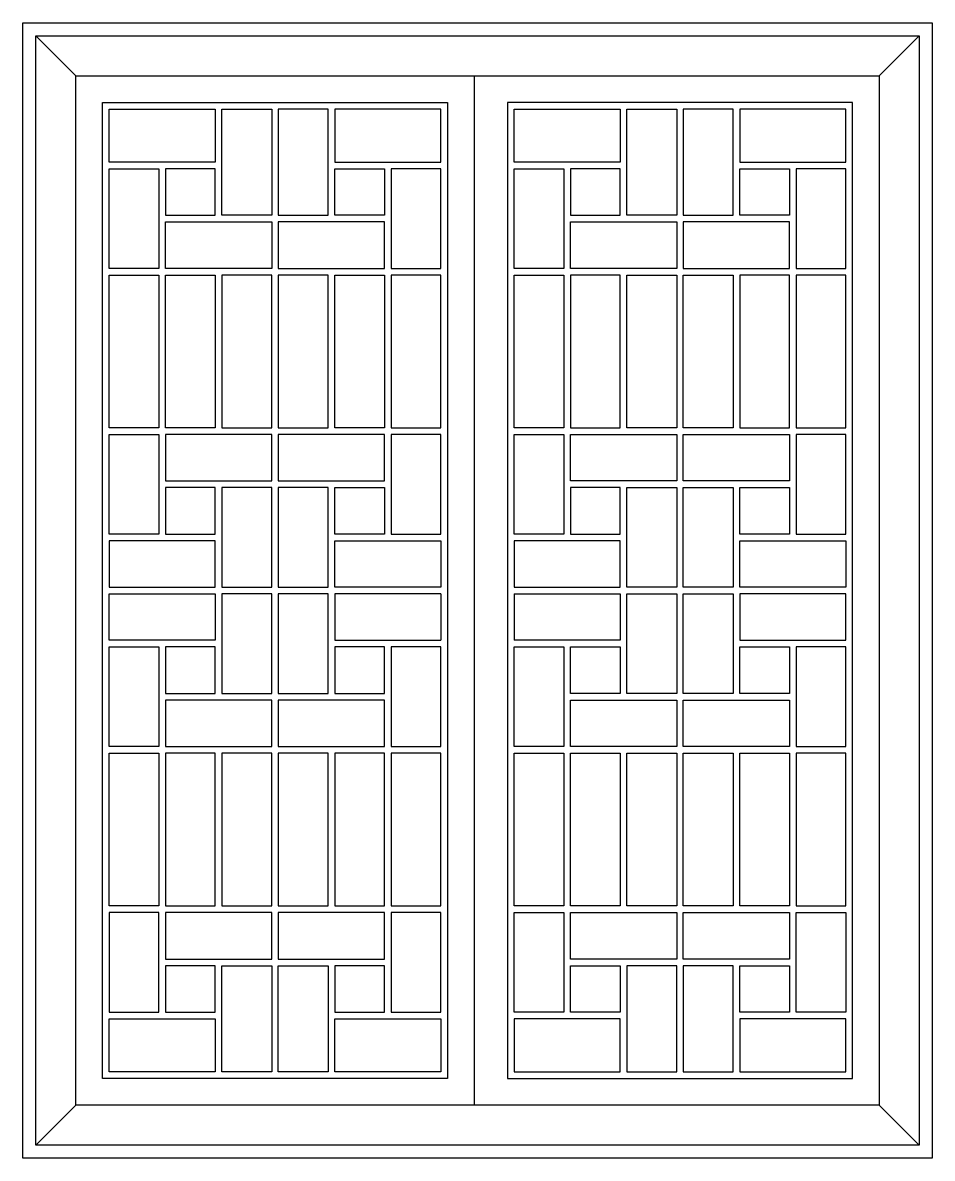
# Model space of a CAD drawing. Header units: metres. Extents: x 748 to 2118, y 649 to 2359.
import ezdxf

# ---------------------------------------------------------------- set-up
doc = ezdxf.new("R2010")
doc.units = ezdxf.units.M
for name, color, linetype in [('3', 3, 'Continuous'), ('4', 4, 'Continuous'), ('7', 7, 'Continuous')]:
    doc.layers.add(name, color=color, linetype=linetype)

# ---------------------------------------------------------------- blocks, each defined once
blk = doc.blocks.new('窗-027')
at = {"layer": '3'}
for points in [[(20, 1690), (1350, 1690), (1350, 20), (20, 20)], [(130, 1500), (130, 1580), (290, 1580), (290, 1500)], [(300, 1580), (375, 1580), (375, 1420), (300, 1420)], [(460, 1580), (385, 1580), (385, 1420), (460, 1420)], [(630, 1500), (630, 1580), (470, 1580), (470, 1500)], [(740, 1500), (740, 1580), (900, 1580), (900, 1500)], [(910, 1580), (985, 1580), (985, 1420), (910, 1420)], [(1070, 1580), (995, 1580), (995, 1420), (1070, 1420)], [(1240, 1500), (1240, 1580), (1080, 1580), (1080, 1500)], [(130, 1490), (205, 1490), (205, 1340), (130, 1340)], [(215, 1490), (215, 1420), (290, 1420), (290, 1490)], [(545, 1490), (545, 1420), (470, 1420), (470, 1490)], [(630, 1490), (555, 1490), (555, 1340), (630, 1340)], [(740, 1490), (815, 1490), (815, 1340), (740, 1340)], [(825, 1490), (825, 1420), (900, 1420), (900, 1490)], [(1155, 1490), (1155, 1420), (1080, 1420), (1080, 1490)], [(1240, 1490), (1165, 1490), (1165, 1340), (1240, 1340)], [(215, 1410), (375, 1410), (375, 1340), (215, 1340)], [(545, 1410), (385, 1410), (385, 1340), (545, 1340)], [(825, 1410), (985, 1410), (985, 1340), (825, 1340)], [(1155, 1410), (995, 1410), (995, 1340), (1155, 1340)], [(130, 1100), (130, 1330), (205, 1330), (205, 1100)], [(215, 1100), (215, 1330), (290, 1330), (290, 1100)], [(300, 1330), (300, 1100), (375, 1100), (375, 1330)], [(385, 1330), (385, 1100), (460, 1100), (460, 1330)], [(470, 1100), (470, 1330), (545, 1330), (545, 1100)], [(555, 1330), (555, 1100), (630, 1100), (630, 1330)], [(815, 1330), (815, 1100), (740, 1100), (740, 1330)], [(900, 1100), (900, 1330), (825, 1330), (825, 1100)], [(985, 1330), (985, 1100), (910, 1100), (910, 1330)], [(1070, 1330), (1070, 1100), (995, 1100), (995, 1330)], [(1155, 1100), (1155, 1330), (1080, 1330), (1080, 1100)], [(1240, 1100), (1240, 1330), (1165, 1330), (1165, 1100)], [(130, 1090), (205, 1090), (205, 940), (130, 940)], [(215, 1020), (375, 1020), (375, 1090), (215, 1090)], [(545, 1090), (385, 1090), (385, 1020), (545, 1020)], [(555, 1090), (555, 940), (630, 940), (630, 1090)], [(815, 1090), (815, 940), (740, 940), (740, 1090)], [(825, 1090), (985, 1090), (985, 1020), (825, 1020)], [(1155, 1020), (995, 1020), (995, 1090), (1155, 1090)], [(1240, 1090), (1165, 1090), (1165, 940), (1240, 940)], [(290, 1010), (215, 1010), (215, 940), (290, 940)], [(300, 1010), (300, 860), (375, 860), (375, 1010)], [(460, 860), (460, 1010), (385, 1010), (385, 860)], [(470, 1010), (545, 1010), (545, 940), (470, 940)], [(900, 1010), (825, 1010), (825, 940), (900, 940)], [(910, 860), (910, 1010), (985, 1010), (985, 860)], [(1070, 1010), (1070, 860), (995, 860), (995, 1010)], [(1080, 1010), (1155, 1010), (1155, 940), (1080, 940)], [(130, 930), (130, 860), (290, 860), (290, 930)], [(470, 860), (470, 930), (630, 930), (630, 860)], [(900, 860), (900, 930), (740, 930), (740, 860)], [(1240, 930), (1240, 860), (1080, 860), (1080, 930)], [(130, 780), (130, 850), (290, 850), (290, 780)], [(300, 850), (300, 700), (375, 700), (375, 850)], [(385, 850), (385, 700), (460, 700), (460, 850)], [(985, 850), (985, 700), (910, 700), (910, 850)], [(1070, 850), (1070, 700), (995, 700), (995, 850)], [(1240, 780), (1240, 850), (1080, 850), (1080, 780)], [(130, 770), (205, 770), (205, 620), (130, 620)], [(290, 770), (215, 770), (215, 700), (290, 700)], [(470, 770), (470, 700), (545, 700), (545, 770)], [(555, 770), (555, 620), (630, 620), (630, 770)], [(815, 770), (815, 620), (740, 620), (740, 770)], [(900, 770), (900, 700), (825, 700), (825, 770)], [(1080, 770), (1155, 770), (1155, 700), (1080, 700)], [(1240, 770), (1165, 770), (1165, 620), (1240, 620)], [(375, 690), (215, 690), (215, 620), (375, 620)], [(385, 690), (385, 620), (545, 620), (545, 690)], [(985, 690), (985, 620), (825, 620), (825, 690)], [(995, 690), (1155, 690), (1155, 620), (995, 620)], [(130, 610), (205, 610), (205, 380), (130, 380)], [(215, 610), (215, 380), (290, 380), (290, 610)], [(300, 610), (300, 380), (375, 380), (375, 610)], [(385, 610), (385, 380), (460, 380), (460, 610)], [(470, 610), (470, 380), (545, 380), (545, 610)], [(555, 610), (555, 380), (630, 380), (630, 610)], [(815, 610), (815, 380), (740, 380), (740, 610)], [(900, 610), (900, 380), (825, 380), (825, 610)], [(985, 610), (985, 380), (910, 380), (910, 610)], [(1070, 610), (1070, 380), (995, 380), (995, 610)], [(1155, 610), (1155, 380), (1080, 380), (1080, 610)], [(1240, 610), (1165, 610), (1165, 380), (1240, 380)], [(130, 370), (130, 220), (205, 220), (205, 370)], [(215, 300), (375, 300), (375, 370), (215, 370)], [(385, 370), (385, 300), (545, 300), (545, 370)], [(555, 370), (555, 220), (630, 220), (630, 370)], [(815, 370), (815, 220), (740, 220), (740, 370)], [(985, 370), (985, 300), (825, 300), (825, 370)], [(1155, 300), (995, 300), (995, 370), (1155, 370)], [(1240, 370), (1240, 220), (1165, 220), (1165, 370)], [(215, 290), (215, 220), (290, 220), (290, 290)], [(375, 290), (375, 130), (300, 130), (300, 290)], [(385, 290), (460, 290), (460, 130), (385, 130)], [(470, 290), (470, 220), (545, 220), (545, 290)], [(900, 290), (900, 220), (825, 220), (825, 290)], [(985, 290), (910, 290), (910, 130), (985, 130)], [(995, 290), (995, 130), (1070, 130), (1070, 290)], [(1155, 290), (1155, 220), (1080, 220), (1080, 290)], [(290, 210), (290, 130), (130, 130), (130, 210)], [(470, 210), (630, 210), (630, 130), (470, 130)], [(900, 210), (740, 210), (740, 130), (900, 130)], [(1080, 210), (1080, 130), (1240, 130), (1240, 210)]]:
    blk.add_lwpolyline(points, close=True, dxfattribs=at)
for points in [[(630, 850), (470, 850), (470, 780), (630, 780)], [(630, 850), (630, 780)], [(740, 850), (740, 780)], [(740, 850), (900, 850), (900, 780), (740, 780)]]:
    blk.add_lwpolyline(points, dxfattribs=at)
at = {"layer": '4'}
blk.add_line((680, 1630), (680, 80), dxfattribs=at)
for points in [[(0, 1710), (1370, 1710), (1370, 0), (0, 0)], [(80, 1630), (1290, 1630), (1290, 80), (80, 80)]]:
    blk.add_lwpolyline(points, close=True, dxfattribs=at)
at = {"layer": '7'}
for p, q in [((80, 1630), (20, 1690)), ((1290, 1630), (1350, 1690)), ((80, 80), (20, 20)), ((1290, 80), (1350, 20))]:
    blk.add_line(p, q, dxfattribs=at)
for points in [[(120, 120), (120, 1590), (640, 1590), (640, 120)], [(1250, 120), (1250, 1590), (730, 1590), (730, 120)]]:
    blk.add_lwpolyline(points, close=True, dxfattribs=at)

msp = doc.modelspace()

# ---------------------------------------------------------------- block references
at = {"layer": '3'}
msp.add_blockref('窗-027', (748.37, 648.65), dxfattribs=at)

doc.saveas('drawing.dxf')
